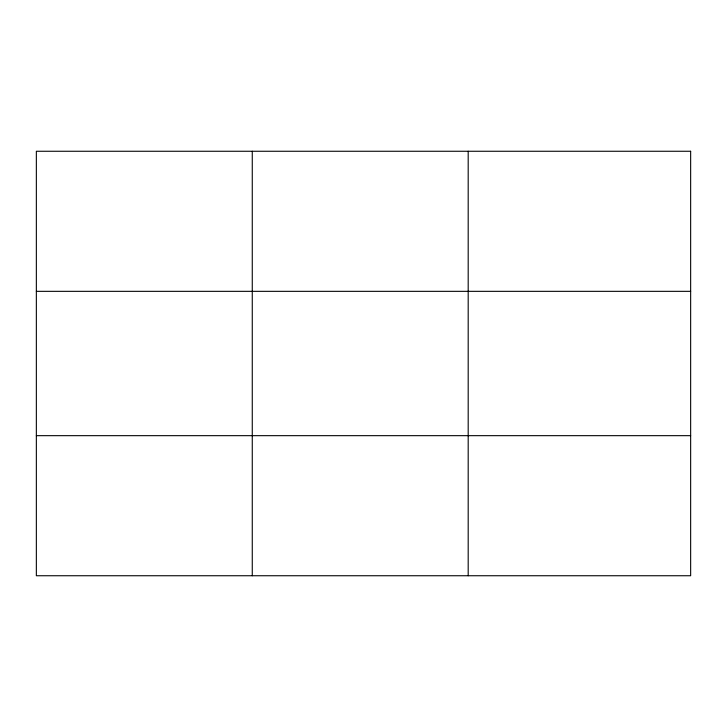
<?xml version="1.0" encoding="UTF-8"?>
<svg xmlns="http://www.w3.org/2000/svg" width="727" height="727" viewBox="0 0 727 727"><rect width="100%" height="100%" fill="white"/><g stroke="black" fill="none" stroke-linecap="round" stroke-linejoin="round"><path stroke-width="1.09" d="M252.269 151.261L252.269 575.739M468.188 151.261L468.188 575.739M36.35 291.336L690.65 291.336M36.35 435.664L690.65 435.664M690.65 151.261L690.65 575.739L36.35 575.739L36.35 151.261L690.65 151.261"/></g></svg>
